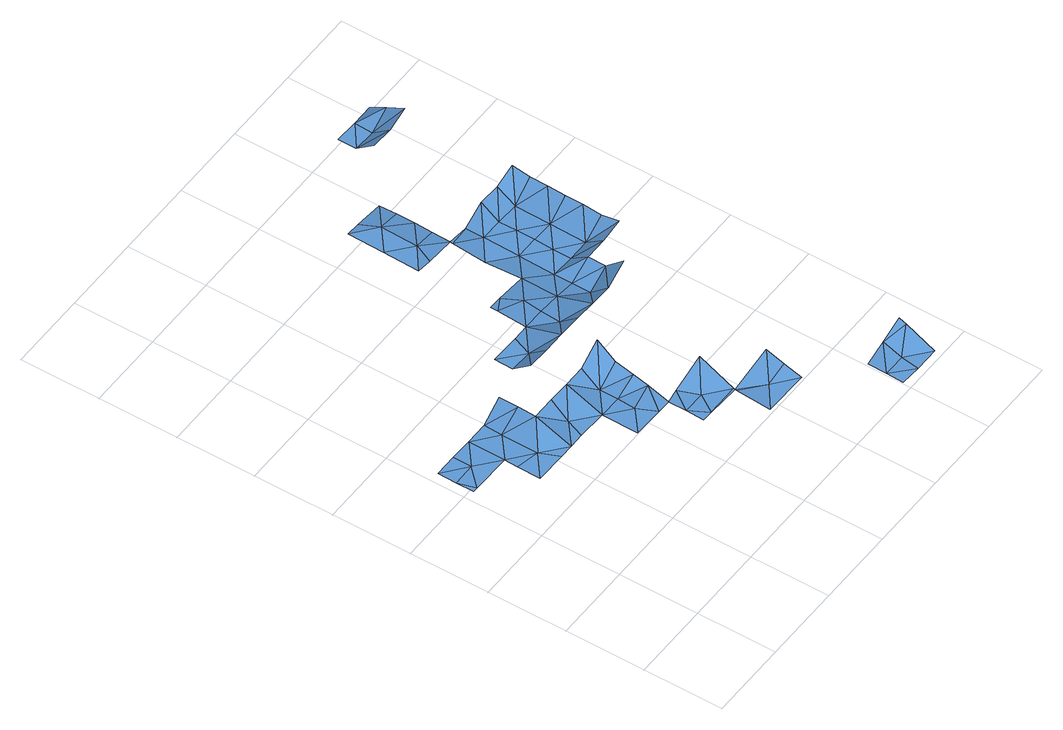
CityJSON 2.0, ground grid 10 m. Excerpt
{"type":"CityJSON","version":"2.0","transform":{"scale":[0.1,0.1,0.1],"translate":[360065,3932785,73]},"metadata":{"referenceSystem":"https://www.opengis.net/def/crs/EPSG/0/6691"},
"CityObjects":{
"waterbody1":{"type":"WaterBody","attributes":{"name":"9","class":"1140","function":"1","WaterBodyRiverFloodingRiskAttribute.description":"5","WaterBodyRiverFloodingRiskAttribute.rankOrg":"2","WaterBodyRiverFloodingRiskAttribute.adminType":"2","WaterBodyRiverFloodingRiskAttribute.scale":"L1"},"geometry":[{"type":"MultiSurface","lod":"1","boundaries":[[[0,1,2]],[[3,1,0]],[[3,4,1]],[[5,4,3]],[[6,4,5]],[[6,7,4]],[[7,6,8]],[[6,9,8]],[[10,0,11]],[[11,0,12]],[[13,14,15]],[[16,15,17]],[[18,19,20]],[[19,21,2]],[[0,16,12]],[[22,23,8]],[[24,22,8]],[[25,24,8]],[[15,21,13]],[[16,21,15]],[[2,21,16]],[[1,20,2]],[[10,3,0]],[[26,1,4]],[[7,26,4]],[[23,7,8]],[[9,25,8]],[[20,19,2]],[[14,27,15]],[[15,27,17]],[[17,27,28]],[[16,0,2]]]}]},
"waterbody2":{"type":"WaterBody","attributes":{"name":"9","class":"1140","function":"1","WaterBodyRiverFloodingRiskAttribute.description":"5","WaterBodyRiverFloodingRiskAttribute.rankOrg":"1","WaterBodyRiverFloodingRiskAttribute.adminType":"2","WaterBodyRiverFloodingRiskAttribute.scale":"L1"},"geometry":[{"type":"MultiSurface","lod":"1","boundaries":[[[29,30,31]],[[9,6,32]],[[33,32,6]],[[33,30,32]],[[29,32,30]],[[29,9,32]],[[25,9,29]]]}]},
"waterbody3":{"type":"WaterBody","attributes":{"name":"9","class":"1140","function":"1","WaterBodyRiverFloodingRiskAttribute.description":"5","WaterBodyRiverFloodingRiskAttribute.rankOrg":"1","WaterBodyRiverFloodingRiskAttribute.adminType":"2","WaterBodyRiverFloodingRiskAttribute.scale":"L1"},"geometry":[{"type":"MultiSurface","lod":"1","boundaries":[[[34,35,36]],[[37,38,39]],[[34,40,39]],[[37,39,40]],[[38,37,31]],[[38,35,39]],[[35,38,41]],[[35,34,39]]]}]},
"waterbody4":{"type":"WaterBody","attributes":{"name":"9","class":"1140","function":"1","WaterBodyRiverFloodingRiskAttribute.description":"5","WaterBodyRiverFloodingRiskAttribute.rankOrg":"2","WaterBodyRiverFloodingRiskAttribute.adminType":"2","WaterBodyRiverFloodingRiskAttribute.scale":"L1"},"geometry":[{"type":"MultiSurface","lod":"1","boundaries":[[[42,43,44]],[[44,45,36]],[[46,44,36]],[[47,44,46]],[[47,42,44]],[[45,44,43]]]}]},
"waterbody5":{"type":"WaterBody","attributes":{"name":"9","class":"1140","function":"1","WaterBodyRiverFloodingRiskAttribute.description":"5","WaterBodyRiverFloodingRiskAttribute.rankOrg":"2","WaterBodyRiverFloodingRiskAttribute.adminType":"2","WaterBodyRiverFloodingRiskAttribute.scale":"L1"},"geometry":[{"type":"MultiSurface","lod":"1","boundaries":[[[48,49,50]],[[51,49,48]],[[52,49,51]],[[53,52,51]],[[53,54,55]],[[56,57,58]],[[59,57,60]],[[59,61,57]],[[62,63,50]],[[63,64,50]],[[64,63,57]],[[61,64,57]],[[54,53,51]],[[54,51,48]],[[50,64,65]],[[56,60,57]],[[49,62,50]],[[65,48,50]],[[58,57,63]],[[66,52,53]]]}]},
"waterbody6":{"type":"WaterBody","attributes":{"name":"9","class":"1140","function":"1","WaterBodyRiverFloodingRiskAttribute.description":"5","WaterBodyRiverFloodingRiskAttribute.rankOrg":"1","WaterBodyRiverFloodingRiskAttribute.adminType":"2","WaterBodyRiverFloodingRiskAttribute.scale":"L1"},"geometry":[{"type":"MultiSurface","lod":"1","boundaries":[[[67,63,62]],[[68,69,70]],[[62,49,67]],[[71,72,73]],[[67,68,63]],[[68,67,69]],[[69,67,74]],[[74,67,49]],[[73,74,71]],[[75,76,72]],[[71,77,78]],[[78,79,71]],[[72,71,79]],[[75,72,79]],[[80,72,76]],[[52,81,49]],[[71,81,77]],[[82,80,83]],[[80,82,72]],[[74,49,81]],[[74,81,71]],[[52,66,81]],[[81,66,84]],[[84,77,81]],[[82,73,72]]]}]},
"waterbody7":{"type":"WaterBody","attributes":{"name":"9","class":"1140","function":"1","WaterBodyRiverFloodingRiskAttribute.description":"5","WaterBodyRiverFloodingRiskAttribute.rankOrg":"1","WaterBodyRiverFloodingRiskAttribute.adminType":"2","WaterBodyRiverFloodingRiskAttribute.scale":"L1"},"geometry":[{"type":"MultiSurface","lod":"1","boundaries":[[[85,86,87]],[[88,86,89]],[[85,89,86]],[[90,91,86]],[[90,86,88]],[[92,93,94]],[[93,91,94]],[[83,93,92]],[[95,93,83]],[[93,95,87]],[[93,87,86]],[[93,86,91]]]}]},
"waterbody8":{"type":"WaterBody","attributes":{"name":"9","class":"1140","function":"1","WaterBodyRiverFloodingRiskAttribute.description":"5","WaterBodyRiverFloodingRiskAttribute.rankOrg":"1","WaterBodyRiverFloodingRiskAttribute.adminType":"2","WaterBodyRiverFloodingRiskAttribute.scale":"L1"},"geometry":[{"type":"MultiSurface","lod":"1","boundaries":[[[96,97,98]],[[99,96,100]],[[97,96,101]],[[97,101,102]],[[98,97,103]],[[98,100,96]],[[101,99,104]],[[101,96,99]]]}]},
"waterbody9":{"type":"WaterBody","attributes":{"name":"9","class":"1140","function":"1","WaterBodyRiverFloodingRiskAttribute.description":"5","WaterBodyRiverFloodingRiskAttribute.rankOrg":"2","WaterBodyRiverFloodingRiskAttribute.adminType":"2","WaterBodyRiverFloodingRiskAttribute.scale":"L1"},"geometry":[{"type":"MultiSurface","lod":"1","boundaries":[[[75,105,76]],[[106,107,108]],[[79,78,109]],[[105,75,106]],[[110,107,109]],[[78,77,109]],[[106,109,107]],[[106,79,109]],[[75,79,106]],[[111,112,113]],[[114,115,113]],[[113,84,111]],[[109,113,115]],[[66,111,84]],[[110,109,115]],[[77,84,113]],[[105,106,116]],[[77,113,109]],[[108,116,106]],[[113,112,114]]]}]},
"waterbody10":{"type":"WaterBody","attributes":{"name":"9","class":"1140","function":"1","WaterBodyRiverFloodingRiskAttribute.description":"5","WaterBodyRiverFloodingRiskAttribute.rankOrg":"1","WaterBodyRiverFloodingRiskAttribute.adminType":"2","WaterBodyRiverFloodingRiskAttribute.scale":"L1"},"geometry":[{"type":"MultiSurface","lod":"1","boundaries":[[[117,118,119]],[[117,119,120]],[[121,122,120]],[[123,117,120]],[[119,121,120]],[[123,120,122]],[[124,117,123]],[[121,119,125]]]}]}
},
"vertices":[
[95,270,6],[123,292,25],[95,316,6],[123,246,6],[151,269,6],[142,246,6],[179,245,6],[180,291,25],[208,268,6],[208,245,6],[105,246,6],[66,247,6],[66,276,6],[39,340,6],[11,340,6],[39,317,6],[67,293,6],[17,294,6],[124,339,25],[96,339,6],[124,315,25],[67,339,6],[237,291,44],[208,291,25],[236,267,26],[236,244,20],[152,292,25],[10,316,6],[10,294,6],
[236,225,14],[218,198,6],[235,198,6],[207,222,6],[179,199,6],
[291,153,5],[248,152,6],[291,151,4],[249,198,11],[235,175,6],[263,175,6],[292,197,27],[234,152,6],
[347,104,2],[347,126,10],[319,127,2],[348,150,17],[291,149,4],[290,105,2],
[294,336,24],[295,382,6],[266,359,6],[323,359,2],[323,382,2],[351,358,19],[322,335,24],[351,335,40],[181,384,7],[209,360,6],[218,383,7],[181,338,25],[181,361,6],[209,337,25],[266,383,8],[238,383,8],[237,337,25],[266,336,26],[351,381,19],
[267,406,10],[239,420,10],[256,429,9],[239,429,10],[324,451,2],[325,497,2],[296,475,2],[295,428,6],[353,497,2],[354,520,17],[352,427,2],[353,451,2],[353,474,2],[325,520,2],[323,405,2],[297,518,5],[297,521,5],[352,404,2],
[298,590,6],[270,591,10],[298,567,6],[260,614,9],[298,613,5],[242,614,10],[241,568,10],[259,521,8],[269,544,10],[240,522,10],[297,544,6],
[431,33,2],[403,33,2],[428,10,2],[460,47,20],[459,10,2],[430,56,13],[403,57,2],[402,11,2],[460,56,24],
[382,519,17],[382,496,2],[410,473,22],[410,496,22],[381,450,2],[409,450,22],[380,381,19],[408,380,25],[380,404,2],[408,403,21],[409,427,22],[410,519,26],
[385,704,2],[356,705,2],[356,682,2],[384,681,2],[384,658,20],[412,658,29],[413,683,15],[413,704,2],[356,659,20]
]}
